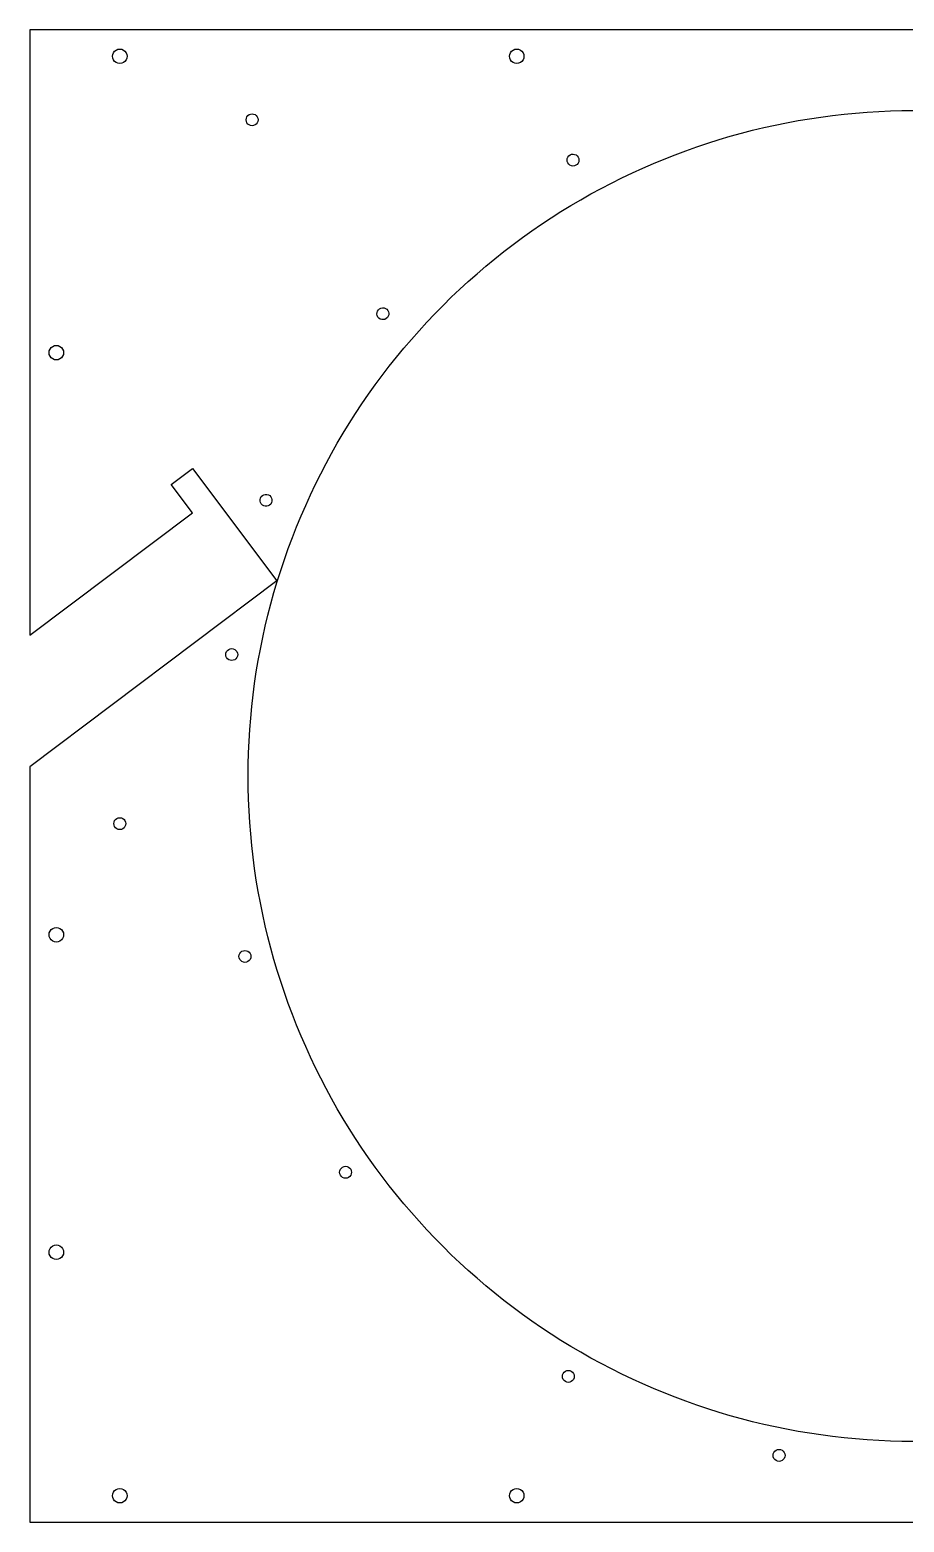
# Model space of a CAD drawing. Header units: metres. Extents: x -334 to 334, y -282 to 282.
# Drawn here: x -334 to -4, y -282 to 282 of the extents above; entities that cross this region are included whole.
import ezdxf

# ---------------------------------------------------------------- set-up
doc = ezdxf.new("R2010")
doc.units = ezdxf.units.M

msp = doc.modelspace()

# ---------------------------------------------------------------- linework, layer by layer
for p, q in [((334, 282), (-334, 282)), ((-334, 282), (-334, 53.2174)), ((-302.75, 272), (-302.656, 272.712)), ((-302.656, 271.288), (-302.75, 272)), ((-302.656, 272.712), (-302.382, 273.375)), ((-302.382, 270.625), (-302.656, 271.288)), ((-302.382, 273.375), (-301.945, 273.945)), ((-301.945, 273.945), (-301.375, 274.382)), ((-301.375, 274.382), (-300.712, 274.656)), ((-300.712, 274.656), (-300, 274.75)), ((-300, 274.75), (-299.288, 274.656)), ((-299.288, 274.656), (-298.625, 274.382)), ((-298.625, 274.382), (-298.055, 273.945)), ((-298.055, 273.945), (-297.618, 273.375)), ((-297.618, 273.375), (-297.344, 272.712)), ((-297.344, 271.288), (-297.618, 270.625)), ((-297.344, 272.712), (-297.25, 272)), ((-297.25, 272), (-297.344, 271.288)), ((-152.75, 272), (-152.656, 272.712)), ((-152.656, 271.288), (-152.75, 272)), ((-152.656, 272.712), (-152.382, 273.375)), ((-152.382, 270.625), (-152.656, 271.288)), ((-152.382, 273.375), (-151.945, 273.945)), ((-151.945, 273.945), (-151.375, 274.382)), ((-151.375, 274.382), (-150.712, 274.656)), ((-150.712, 274.656), (-150, 274.75)), ((-150, 274.75), (-149.288, 274.656)), ((-149.288, 274.656), (-148.625, 274.382)), ((-148.625, 274.382), (-148.055, 273.945)), ((-148.055, 273.945), (-147.618, 273.375)), ((-147.618, 273.375), (-147.344, 272.712)), ((-147.344, 271.288), (-147.618, 270.625)), ((-147.344, 272.712), (-147.25, 272)), ((-147.25, 272), (-147.344, 271.288)), ((-301.945, 270.055), (-302.382, 270.625)), ((-301.375, 269.618), (-301.945, 270.055)), ((-300.712, 269.344), (-301.375, 269.618)), ((-300, 269.25), (-300.712, 269.344)), ((-299.288, 269.344), (-300, 269.25)), ((-298.625, 269.618), (-299.288, 269.344)), ((-298.055, 270.055), (-298.625, 269.618)), ((-297.618, 270.625), (-298.055, 270.055)), ((-151.945, 270.055), (-152.382, 270.625)), ((-151.375, 269.618), (-151.945, 270.055)), ((-150.712, 269.344), (-151.375, 269.618)), ((-150, 269.25), (-150.712, 269.344)), ((-149.288, 269.344), (-150, 269.25)), ((-148.625, 269.618), (-149.288, 269.344)), ((-148.055, 270.055), (-148.625, 269.618)), ((-147.618, 270.625), (-148.055, 270.055)), ((-252.25, 248), (-252.173, 248.582)), ((-252.173, 248.582), (-251.949, 249.125)), ((-251.949, 249.125), (-251.591, 249.591)), ((-251.591, 249.591), (-251.125, 249.949)), ((-251.125, 249.949), (-250.582, 250.173)), ((-250.582, 250.173), (-250, 250.25)), ((-250, 250.25), (-249.418, 250.173)), ((-249.418, 250.173), (-248.875, 249.949)), ((-248.875, 249.949), (-248.409, 249.591)), ((-248.409, 249.591), (-248.051, 249.125)), ((-248.051, 249.125), (-247.827, 248.582)), ((-247.827, 248.582), (-247.75, 248)), ((-43.6725, 247.679), (-39.3433, 248.404)), ((-39.3433, 248.404), (-35.002, 249.052)), ((-35.002, 249.052), (-30.6501, 249.625)), ((-30.6501, 249.625), (-26.2889, 250.122)), ((-26.2889, 250.122), (-21.9197, 250.543)), ((-21.9197, 250.543), (-17.5437, 250.887)), ((-17.5437, 250.887), (-13.1625, 251.155)), ((-13.1625, 251.155), (-8.7772, 251.347)), ((-8.7772, 251.347), (-4.3893, 251.462)), ((-4.3893, 251.462), (0, 251.5)), ((-252.173, 247.418), (-252.25, 248)), ((-251.949, 246.875), (-252.173, 247.418)), ((-251.591, 246.409), (-251.949, 246.875)), ((-251.125, 246.051), (-251.591, 246.409)), ((-250.582, 245.827), (-251.125, 246.051)), ((-250, 245.75), (-250.582, 245.827)), ((-249.418, 245.827), (-250, 245.75)), ((-248.875, 246.051), (-249.418, 245.827)), ((-248.409, 246.409), (-248.875, 246.051)), ((-248.051, 246.875), (-248.409, 246.409)), ((-247.827, 247.418), (-248.051, 246.875)), ((-247.75, 248), (-247.827, 247.418)), ((-69.3228, 241.757), (-65.093, 242.93)), ((-65.093, 242.93), (-60.8434, 244.029)), ((-60.8434, 244.029), (-56.5752, 245.054)), ((-56.5752, 245.054), (-52.2898, 246.004)), ((-52.2898, 246.004), (-47.9884, 246.879)), ((-47.9884, 246.879), (-43.6725, 247.679)), ((-86.0181, 236.333), (-81.8804, 237.798)), ((-81.8804, 237.798), (-77.7178, 239.191)), ((-77.7178, 239.191), (-73.5315, 240.511)), ((-73.5315, 240.511), (-69.3228, 241.757)), ((-130.971, 232.822), (-130.883, 233.403)), ((-130.905, 232.239), (-130.971, 232.822)), ((-130.69, 231.692), (-130.905, 232.239)), ((-130.883, 233.403), (-130.649, 233.941)), ((-130.341, 231.219), (-130.69, 231.692)), ((-130.649, 233.941), (-130.283, 234.401)), ((-130.283, 234.401), (-129.81, 234.75)), ((-129.81, 234.75), (-129.263, 234.964)), ((-129.263, 234.964), (-128.68, 235.03)), ((-128.68, 235.03), (-128.099, 234.943)), ((-128.099, 234.943), (-127.56, 234.708)), ((-127.56, 234.708), (-127.101, 234.342)), ((-126.794, 231.62), (-127.16, 231.161)), ((-127.101, 234.342), (-126.752, 233.87)), ((-126.559, 232.158), (-126.794, 231.62)), ((-126.752, 233.87), (-126.537, 233.323)), ((-126.472, 232.739), (-126.559, 232.158)), ((-126.537, 233.323), (-126.472, 232.739)), ((-102.294, 229.757), (-98.2689, 231.507)), ((-98.2689, 231.507), (-94.2135, 233.187)), ((-94.2135, 233.187), (-90.1295, 234.795)), ((-90.1295, 234.795), (-86.0181, 236.333)), ((-129.882, 230.853), (-130.341, 231.219)), ((-129.344, 230.618), (-129.882, 230.853)), ((-128.763, 230.531), (-129.344, 230.618)), ((-128.179, 230.597), (-128.763, 230.531)), ((-127.632, 230.812), (-128.179, 230.597)), ((-127.16, 231.161), (-127.632, 230.812)), ((-114.179, 224.088), (-110.25, 226.047)), ((-110.25, 226.047), (-106.288, 227.936)), ((-106.288, 227.936), (-102.294, 229.757)), ((-125.75, 217.805), (-121.93, 219.967)), ((-121.93, 219.967), (-118.072, 222.061)), ((-118.072, 222.061), (-114.179, 224.088)), ((-133.275, 213.284), (-129.532, 215.578)), ((-129.532, 215.578), (-125.75, 217.805)), ((-140.637, 208.503), (-136.977, 210.926)), ((-136.977, 210.926), (-133.275, 213.284)), ((-151.356, 200.857), (-147.828, 203.468)), ((-147.828, 203.468), (-144.254, 206.017)), ((-144.254, 206.017), (-140.637, 208.503)), ((-158.274, 195.452), (-154.839, 198.185)), ((-154.839, 198.185), (-151.356, 200.857)), ((-164.999, 189.809), (-161.661, 192.66)), ((-161.661, 192.66), (-158.274, 195.452)), ((-171.523, 183.935), (-168.286, 186.901)), ((-168.286, 186.901), (-164.999, 189.809)), ((-177.837, 177.837), (-174.707, 180.914)), ((-174.707, 180.914), (-171.523, 183.935)), ((-202.819, 174.562), (-202.782, 175.149)), ((-202.782, 175.149), (-202.595, 175.705)), ((-202.595, 175.705), (-202.271, 176.195)), ((-202.271, 176.195), (-201.83, 176.584)), ((-201.83, 176.584), (-201.304, 176.845)), ((-201.304, 176.845), (-200.729, 176.962)), ((-200.729, 176.962), (-200.142, 176.925)), ((-200.142, 176.925), (-199.586, 176.738)), ((-199.586, 176.738), (-199.096, 176.414)), ((-199.096, 176.414), (-198.707, 175.973)), ((-198.707, 175.973), (-198.446, 175.447)), ((-198.446, 175.447), (-198.329, 174.872)), ((-198.329, 174.872), (-198.366, 174.285)), ((-180.914, 174.707), (-177.837, 177.837)), ((-202.702, 173.987), (-202.819, 174.562)), ((-202.441, 173.461), (-202.702, 173.987)), ((-202.052, 173.02), (-202.441, 173.461)), ((-201.562, 172.696), (-202.052, 173.02)), ((-201.006, 172.509), (-201.562, 172.696)), ((-200.419, 172.472), (-201.006, 172.509)), ((-199.844, 172.589), (-200.419, 172.472)), ((-199.318, 172.85), (-199.844, 172.589)), ((-198.877, 173.239), (-199.318, 172.85)), ((-198.553, 173.729), (-198.877, 173.239)), ((-198.366, 174.285), (-198.553, 173.729)), ((-186.901, 168.286), (-183.935, 171.523)), ((-183.935, 171.523), (-180.914, 174.707)), ((-192.66, 161.661), (-189.809, 164.999)), ((-189.809, 164.999), (-186.901, 168.286)), ((-326.75, 160), (-326.656, 160.712)), ((-326.656, 159.288), (-326.75, 160)), ((-326.656, 160.712), (-326.382, 161.375)), ((-326.382, 158.625), (-326.656, 159.288)), ((-326.382, 161.375), (-325.945, 161.945)), ((-325.945, 158.055), (-326.382, 158.625)), ((-325.945, 161.945), (-325.375, 162.382)), ((-325.375, 157.618), (-325.945, 158.055)), ((-325.375, 162.382), (-324.712, 162.656)), ((-324.712, 162.656), (-324, 162.75)), ((-324, 162.75), (-323.288, 162.656)), ((-323.288, 162.656), (-322.625, 162.382)), ((-322.625, 162.382), (-322.055, 161.945)), ((-322.055, 158.055), (-322.625, 157.618)), ((-322.055, 161.945), (-321.618, 161.375)), ((-321.618, 158.625), (-322.055, 158.055)), ((-321.618, 161.375), (-321.344, 160.712)), ((-321.344, 159.288), (-321.618, 158.625)), ((-321.344, 160.712), (-321.25, 160)), ((-321.25, 160), (-321.344, 159.288)), ((-198.185, 154.839), (-195.452, 158.274)), ((-195.452, 158.274), (-192.66, 161.661)), ((-324.712, 157.344), (-325.375, 157.618)), ((-324, 157.25), (-324.712, 157.344)), ((-323.288, 157.344), (-324, 157.25)), ((-322.625, 157.618), (-323.288, 157.344)), ((-200.857, 151.356), (-198.185, 154.839)), ((-206.017, 144.254), (-203.468, 147.828)), ((-203.468, 147.828), (-200.857, 151.356)), ((-208.503, 140.637), (-206.017, 144.254)), ((-213.284, 133.275), (-210.926, 136.977)), ((-210.926, 136.977), (-208.503, 140.637)), ((-215.578, 129.532), (-213.284, 133.275)), ((-219.967, 121.93), (-217.805, 125.75)), ((-217.805, 125.75), (-215.578, 129.532)), ((-222.061, 118.072), (-219.967, 121.93)), ((-280.559, 110.212), (-272.566, 116.222)), ((-272.566, 116.222), (-240.608, 73.7209)), ((-226.047, 110.25), (-224.088, 114.179)), ((-224.088, 114.179), (-222.061, 118.072)), ((-272.485, 99.4739), (-280.559, 110.212)), ((-227.936, 106.288), (-226.047, 110.25)), ((-246.981, 103.913), (-246.976, 104.5)), ((-246.835, 103.344), (-246.981, 103.913)), ((-246.976, 104.5), (-246.818, 105.066)), ((-246.546, 102.833), (-246.835, 103.344)), ((-246.818, 105.066), (-246.519, 105.572)), ((-246.135, 102.413), (-246.546, 102.833)), ((-246.519, 105.572), (-246.1, 105.983)), ((-245.629, 102.115), (-246.135, 102.413)), ((-246.1, 105.983), (-245.589, 106.272)), ((-245.063, 101.957), (-245.629, 102.115)), ((-245.589, 106.272), (-245.02, 106.419)), ((-244.476, 101.952), (-245.063, 101.957)), ((-245.02, 106.419), (-244.432, 106.413)), ((-243.907, 102.098), (-244.476, 101.952)), ((-244.432, 106.413), (-243.867, 106.255)), ((-243.396, 102.387), (-243.907, 102.098)), ((-243.867, 106.255), (-243.361, 105.957)), ((-242.976, 102.798), (-243.396, 102.387)), ((-243.361, 105.957), (-242.949, 105.537)), ((-242.678, 103.304), (-242.976, 102.798)), ((-242.949, 105.537), (-242.661, 105.026)), ((-242.52, 103.87), (-242.678, 103.304)), ((-242.661, 105.026), (-242.514, 104.457)), ((-242.514, 104.457), (-242.52, 103.87)), ((-231.507, 98.2689), (-229.757, 102.294)), ((-229.757, 102.294), (-227.936, 106.288)), ((-334, 53.2174), (-272.485, 99.4739)), ((-233.187, 94.2135), (-231.507, 98.2689)), ((-234.795, 90.1295), (-233.187, 94.2135)), ((-237.798, 81.8804), (-236.333, 86.0181)), ((-236.333, 86.0181), (-234.795, 90.1295)), ((-239.191, 77.7178), (-237.798, 81.8804)), ((-240.608, 73.7209), (-334, 3.4947)), ((-241.757, 69.3228), (-240.511, 73.5315)), ((-240.511, 73.5315), (-239.191, 77.7178)), ((-242.93, 65.093), (-241.757, 69.3228)), ((-244.029, 60.8434), (-242.93, 65.093)), ((-246.004, 52.2898), (-245.054, 56.5752)), ((-245.054, 56.5752), (-244.029, 60.8434)), ((-246.879, 47.9884), (-246.004, 52.2898)), ((-259.944, 45.9022), (-259.867, 46.4846)), ((-259.867, 45.3199), (-259.944, 45.9022)), ((-259.867, 46.4846), (-259.642, 47.0272)), ((-259.642, 44.7772), (-259.867, 45.3199)), ((-259.642, 47.0272), (-259.285, 47.4932)), ((-259.285, 47.4932), (-258.819, 47.8508)), ((-258.819, 47.8508), (-258.276, 48.0756)), ((-258.276, 48.0756), (-257.694, 48.1522)), ((-257.694, 48.1522), (-257.111, 48.0756)), ((-257.111, 48.0756), (-256.569, 47.8508)), ((-256.569, 47.8508), (-256.103, 47.4932)), ((-256.103, 47.4932), (-255.745, 47.0272)), ((-255.745, 47.0272), (-255.52, 46.4846)), ((-255.52, 45.3199), (-255.745, 44.7772)), ((-255.52, 46.4846), (-255.444, 45.9022)), ((-255.444, 45.9022), (-255.52, 45.3199)), ((-247.679, 43.6725), (-246.879, 47.9884)), ((-259.285, 44.3112), (-259.642, 44.7772)), ((-258.819, 43.9537), (-259.285, 44.3112)), ((-258.276, 43.7289), (-258.819, 43.9537)), ((-257.694, 43.6522), (-258.276, 43.7289)), ((-257.111, 43.7289), (-257.694, 43.6522)), ((-256.569, 43.9537), (-257.111, 43.7289)), ((-256.103, 44.3112), (-256.569, 43.9537)), ((-255.745, 44.7772), (-256.103, 44.3112)), ((-248.404, 39.3433), (-247.679, 43.6725)), ((-249.625, 30.6501), (-249.052, 35.002)), ((-249.052, 35.002), (-248.404, 39.3433)), ((-250.122, 26.2889), (-249.625, 30.6501)), ((-250.543, 21.9197), (-250.122, 26.2889)), ((-251.155, 13.1625), (-250.887, 17.5437)), ((-250.887, 17.5437), (-250.543, 21.9197)), ((-251.347, 8.7772), (-251.155, 13.1625)), ((-251.462, 4.3893), (-251.347, 8.7772)), ((-334, 3.4947), (-334, -282)), ((-251.5, 0), (-251.462, 4.3893)), ((-251.462, -4.3893), (-251.5, 0)), ((-251.347, -8.7772), (-251.462, -4.3893)), ((-251.155, -13.1625), (-251.347, -8.7772)), ((-302.173, -17.4176), (-301.949, -16.875)), ((-301.949, -16.875), (-301.591, -16.409)), ((-301.591, -16.409), (-301.125, -16.0514)), ((-301.125, -16.0514), (-300.582, -15.8267)), ((-300.582, -15.8267), (-300, -15.75)), ((-300, -15.75), (-299.418, -15.8267)), ((-299.418, -15.8267), (-298.875, -16.0514)), ((-298.875, -16.0514), (-298.409, -16.409)), ((-298.409, -16.409), (-298.051, -16.875)), ((-298.051, -16.875), (-297.827, -17.4176)), ((-250.887, -17.5437), (-251.155, -13.1625)), ((-302.25, -18), (-302.173, -17.4176)), ((-302.173, -18.5823), (-302.25, -18)), ((-301.949, -19.125), (-302.173, -18.5823)), ((-301.591, -19.591), (-301.949, -19.125)), ((-301.125, -19.9485), (-301.591, -19.591)), ((-300.582, -20.1733), (-301.125, -19.9485)), ((-300, -20.25), (-300.582, -20.1733)), ((-299.418, -20.1733), (-300, -20.25)), ((-298.875, -19.9485), (-299.418, -20.1733)), ((-298.409, -19.591), (-298.875, -19.9485)), ((-298.051, -19.125), (-298.409, -19.591)), ((-297.827, -18.5823), (-298.051, -19.125)), ((-297.827, -17.4176), (-297.75, -18)), ((-297.75, -18), (-297.827, -18.5823)), ((-250.543, -21.9197), (-250.887, -17.5437)), ((-250.122, -26.2889), (-250.543, -21.9197)), ((-249.625, -30.6501), (-250.122, -26.2889)), ((-249.052, -35.002), (-249.625, -30.6501)), ((-248.404, -39.3433), (-249.052, -35.002)), ((-247.679, -43.6725), (-248.404, -39.3433)), ((-246.879, -47.9884), (-247.679, -43.6725)), ((-246.004, -52.2898), (-246.879, -47.9884)), ((-245.054, -56.5752), (-246.004, -52.2898)), ((-326.75, -60), (-326.656, -59.2882)), ((-326.656, -60.7117), (-326.75, -60)), ((-326.656, -59.2882), (-326.382, -58.625)), ((-326.382, -61.375), (-326.656, -60.7117)), ((-326.382, -58.625), (-325.945, -58.0555)), ((-325.945, -61.9445), (-326.382, -61.375)), ((-325.945, -58.0555), (-325.375, -57.6184)), ((-325.375, -62.3816), (-325.945, -61.9445)), ((-325.375, -57.6184), (-324.712, -57.3437)), ((-324.712, -57.3437), (-324, -57.25)), ((-324, -57.25), (-323.288, -57.3437)), ((-323.288, -57.3437), (-322.625, -57.6184)), ((-322.625, -57.6184), (-322.055, -58.0555)), ((-322.055, -61.9445), (-322.625, -62.3816)), ((-322.055, -58.0555), (-321.618, -58.625)), ((-321.618, -61.375), (-322.055, -61.9445)), ((-321.618, -58.625), (-321.344, -59.2882)), ((-321.344, -60.7117), (-321.618, -61.375)), ((-321.344, -59.2882), (-321.25, -60)), ((-321.25, -60), (-321.344, -60.7117)), ((-244.029, -60.8434), (-245.054, -56.5752)), ((-242.93, -65.093), (-244.029, -60.8434)), ((-324.712, -62.6563), (-325.375, -62.3816)), ((-324, -62.75), (-324.712, -62.6563)), ((-323.288, -62.6563), (-324, -62.75)), ((-322.625, -62.3816), (-323.288, -62.6563)), ((-254.962, -68.187), (-254.886, -67.6047)), ((-254.886, -67.6047), (-254.661, -67.062)), ((-254.661, -67.062), (-254.303, -66.5961)), ((-254.303, -66.5961), (-253.837, -66.2385)), ((-253.837, -66.2385), (-253.295, -66.0137)), ((-253.295, -66.0137), (-252.712, -65.937)), ((-252.712, -65.937), (-252.13, -66.0137)), ((-252.13, -66.0137), (-251.587, -66.2385)), ((-251.587, -66.2385), (-251.121, -66.5961)), ((-251.121, -66.5961), (-250.764, -67.062)), ((-250.764, -67.062), (-250.539, -67.6047)), ((-250.539, -67.6047), (-250.462, -68.187)), ((-241.757, -69.3228), (-242.93, -65.093)), ((-254.886, -68.7694), (-254.962, -68.187)), ((-254.661, -69.312), (-254.886, -68.7694)), ((-254.303, -69.778), (-254.661, -69.312)), ((-253.837, -70.1356), (-254.303, -69.778)), ((-253.295, -70.3604), (-253.837, -70.1356)), ((-252.712, -70.437), (-253.295, -70.3604)), ((-252.13, -70.3604), (-252.712, -70.437)), ((-251.587, -70.1356), (-252.13, -70.3604)), ((-251.121, -69.778), (-251.587, -70.1356)), ((-250.764, -69.312), (-251.121, -69.778)), ((-250.539, -68.7694), (-250.764, -69.312)), ((-250.462, -68.187), (-250.539, -68.7694)), ((-240.511, -73.5315), (-241.757, -69.3228)), ((-239.191, -77.7178), (-240.511, -73.5315)), ((-237.798, -81.8804), (-239.191, -77.7178)), ((-236.333, -86.0181), (-237.798, -81.8804)), ((-234.795, -90.1295), (-236.333, -86.0181)), ((-233.187, -94.2135), (-234.795, -90.1295)), ((-231.507, -98.2689), (-233.187, -94.2135)), ((-229.757, -102.294), (-231.507, -98.2689)), ((-227.936, -106.288), (-229.757, -102.294)), ((-226.047, -110.25), (-227.936, -106.288)), ((-224.088, -114.179), (-226.047, -110.25)), ((-222.061, -118.072), (-224.088, -114.179)), ((-219.967, -121.93), (-222.061, -118.072)), ((-217.805, -125.75), (-219.967, -121.93)), ((-215.578, -129.532), (-217.805, -125.75)), ((-213.284, -133.275), (-215.578, -129.532)), ((-210.926, -136.977), (-213.284, -133.275)), ((-208.503, -140.637), (-210.926, -136.977)), ((-206.017, -144.254), (-208.503, -140.637)), ((-203.468, -147.828), (-206.017, -144.254)), ((-216.925, -149.759), (-216.848, -149.177)), ((-216.848, -150.342), (-216.925, -149.759)), ((-216.848, -149.177), (-216.623, -148.634)), ((-216.623, -150.884), (-216.848, -150.342)), ((-216.623, -148.634), (-216.266, -148.168)), ((-216.266, -151.35), (-216.623, -150.884)), ((-216.266, -148.168), (-215.8, -147.811)), ((-215.8, -151.708), (-216.266, -151.35)), ((-215.8, -147.811), (-215.257, -147.586)), ((-215.257, -151.933), (-215.8, -151.708)), ((-215.257, -147.586), (-214.675, -147.509)), ((-214.675, -152.009), (-215.257, -151.933)), ((-214.675, -147.509), (-214.092, -147.586)), ((-214.092, -151.933), (-214.675, -152.009)), ((-214.092, -147.586), (-213.55, -147.811)), ((-213.55, -151.708), (-214.092, -151.933)), ((-213.55, -147.811), (-213.084, -148.168)), ((-213.084, -151.35), (-213.55, -151.708)), ((-213.084, -148.168), (-212.726, -148.634)), ((-212.726, -150.884), (-213.084, -151.35)), ((-212.726, -148.634), (-212.501, -149.177)), ((-212.501, -150.342), (-212.726, -150.884)), ((-212.501, -149.177), (-212.425, -149.759)), ((-212.425, -149.759), (-212.501, -150.342)), ((-200.857, -151.356), (-203.468, -147.828)), ((-198.185, -154.839), (-200.857, -151.356)), ((-195.452, -158.274), (-198.185, -154.839)), ((-192.66, -161.661), (-195.452, -158.274)), ((-189.809, -164.999), (-192.66, -161.661)), ((-186.901, -168.286), (-189.809, -164.999)), ((-183.935, -171.523), (-186.901, -168.286)), ((-180.914, -174.707), (-183.935, -171.523)), ((-177.837, -177.837), (-180.914, -174.707)), ((-326.75, -180), (-326.656, -179.288)), ((-326.656, -180.712), (-326.75, -180)), ((-326.656, -179.288), (-326.382, -178.625)), ((-326.382, -178.625), (-325.945, -178.055)), ((-325.945, -178.055), (-325.375, -177.618)), ((-325.375, -177.618), (-324.712, -177.344)), ((-324.712, -177.344), (-324, -177.25)), ((-324, -177.25), (-323.288, -177.344)), ((-323.288, -177.344), (-322.625, -177.618)), ((-322.625, -177.618), (-322.055, -178.055)), ((-322.055, -178.055), (-321.618, -178.625)), ((-321.618, -178.625), (-321.344, -179.288)), ((-321.344, -179.288), (-321.25, -180)), ((-321.25, -180), (-321.344, -180.712)), ((-174.707, -180.914), (-177.837, -177.837)), ((-326.382, -181.375), (-326.656, -180.712)), ((-325.945, -181.945), (-326.382, -181.375)), ((-325.375, -182.382), (-325.945, -181.945)), ((-324.712, -182.656), (-325.375, -182.382)), ((-324, -182.75), (-324.712, -182.656)), ((-323.288, -182.656), (-324, -182.75)), ((-322.625, -182.382), (-323.288, -182.656)), ((-322.055, -181.945), (-322.625, -182.382)), ((-321.618, -181.375), (-322.055, -181.945)), ((-321.344, -180.712), (-321.618, -181.375)), ((-171.523, -183.935), (-174.707, -180.914)), ((-168.286, -186.901), (-171.523, -183.935)), ((-164.999, -189.809), (-168.286, -186.901)), ((-161.661, -192.66), (-164.999, -189.809)), ((-158.274, -195.452), (-161.661, -192.66)), ((-154.839, -198.185), (-158.274, -195.452)), ((-151.356, -200.857), (-154.839, -198.185)), ((-147.828, -203.468), (-151.356, -200.857)), ((-144.254, -206.017), (-147.828, -203.468)), ((-140.637, -208.503), (-144.254, -206.017)), ((-136.977, -210.926), (-140.637, -208.503)), ((-133.275, -213.284), (-136.977, -210.926)), ((-129.532, -215.578), (-133.275, -213.284)), ((-125.75, -217.805), (-129.532, -215.578)), ((-121.93, -219.967), (-125.75, -217.805)), ((-132.428, -225.785), (-132.07, -225.319)), ((-132.07, -225.319), (-131.604, -224.962)), ((-131.604, -224.962), (-131.062, -224.737)), ((-131.062, -224.737), (-130.479, -224.66)), ((-130.479, -224.66), (-129.897, -224.737)), ((-129.897, -224.737), (-129.354, -224.962)), ((-129.354, -224.962), (-128.888, -225.319)), ((-128.888, -225.319), (-128.531, -225.785)), ((-118.072, -222.061), (-121.93, -219.967)), ((-114.179, -224.088), (-118.072, -222.061)), ((-110.25, -226.047), (-114.179, -224.088)), ((-132.729, -226.91), (-132.652, -226.328)), ((-132.652, -227.493), (-132.729, -226.91)), ((-132.652, -226.328), (-132.428, -225.785)), ((-132.428, -228.035), (-132.652, -227.493)), ((-132.07, -228.501), (-132.428, -228.035)), ((-131.604, -228.859), (-132.07, -228.501)), ((-131.062, -229.084), (-131.604, -228.859)), ((-130.479, -229.16), (-131.062, -229.084)), ((-129.897, -229.084), (-130.479, -229.16)), ((-129.354, -228.859), (-129.897, -229.084)), ((-128.888, -228.501), (-129.354, -228.859)), ((-128.531, -228.035), (-128.888, -228.501)), ((-128.531, -225.785), (-128.306, -226.328)), ((-128.306, -227.493), (-128.531, -228.035)), ((-128.306, -226.328), (-128.229, -226.91)), ((-128.229, -226.91), (-128.306, -227.493)), ((-106.288, -227.936), (-110.25, -226.047)), ((-102.294, -229.757), (-106.288, -227.936)), ((-98.2689, -231.507), (-102.294, -229.757)), ((-94.2135, -233.187), (-98.2689, -231.507)), ((-90.1295, -234.795), (-94.2135, -233.187)), ((-86.0181, -236.333), (-90.1295, -234.795)), ((-81.8804, -237.798), (-86.0181, -236.333)), ((-77.7178, -239.191), (-81.8804, -237.798)), ((-73.5315, -240.511), (-77.7178, -239.191)), ((-69.3228, -241.757), (-73.5315, -240.511)), ((-65.093, -242.93), (-69.3228, -241.757)), ((-60.8434, -244.029), (-65.093, -242.93)), ((-56.5752, -245.054), (-60.8434, -244.029)), ((-52.2898, -246.004), (-56.5752, -245.054)), ((-47.9884, -246.879), (-52.2898, -246.004)), ((-43.6725, -247.679), (-47.9884, -246.879)), ((-39.3433, -248.404), (-43.6725, -247.679)), ((-35.002, -249.052), (-39.3433, -248.404)), ((-30.6501, -249.625), (-35.002, -249.052)), ((-26.2889, -250.122), (-30.6501, -249.625)), ((-21.9197, -250.543), (-26.2889, -250.122)), ((-17.5437, -250.887), (-21.9197, -250.543)), ((-13.1625, -251.155), (-17.5437, -250.887)), ((-8.7772, -251.347), (-13.1625, -251.155)), ((-4.3893, -251.462), (-8.7772, -251.347)), ((0, -251.5), (-4.3893, -251.462)), ((-53.0908, -256.765), (-53.0142, -256.183)), ((-53.0142, -257.347), (-53.0908, -256.765)), ((-53.0142, -256.183), (-52.7894, -255.64)), ((-52.7894, -257.89), (-53.0142, -257.347)), ((-52.7894, -255.64), (-52.4318, -255.174)), ((-52.4318, -258.356), (-52.7894, -257.89)), ((-52.4318, -255.174), (-51.9658, -254.816)), ((-51.9658, -258.714), (-52.4318, -258.356)), ((-51.9658, -254.816), (-51.4232, -254.592)), ((-51.4232, -258.938), (-51.9658, -258.714)), ((-51.4232, -254.592), (-50.8408, -254.515)), ((-50.8408, -259.015), (-51.4232, -258.938)), ((-50.8408, -254.515), (-50.2585, -254.592)), ((-50.2585, -258.938), (-50.8408, -259.015)), ((-50.2585, -254.592), (-49.7158, -254.816)), ((-49.7158, -258.714), (-50.2585, -258.938)), ((-49.7158, -254.816), (-49.2498, -255.174)), ((-49.2498, -258.356), (-49.7158, -258.714)), ((-49.2498, -255.174), (-48.8923, -255.64)), ((-48.8923, -257.89), (-49.2498, -258.356)), ((-48.8923, -255.64), (-48.6675, -256.183)), ((-48.6675, -257.347), (-48.8923, -257.89)), ((-48.6675, -256.183), (-48.5908, -256.765)), ((-48.5908, -256.765), (-48.6675, -257.347)), ((-302.656, -271.288), (-302.382, -270.625)), ((-302.382, -270.625), (-301.945, -270.055)), ((-301.945, -270.055), (-301.375, -269.618)), ((-301.375, -269.618), (-300.712, -269.344)), ((-300.712, -269.344), (-300, -269.25)), ((-300, -269.25), (-299.288, -269.344)), ((-299.288, -269.344), (-298.625, -269.618)), ((-298.625, -269.618), (-298.055, -270.055)), ((-298.055, -270.055), (-297.618, -270.625)), ((-297.618, -270.625), (-297.344, -271.288)), ((-152.656, -271.288), (-152.382, -270.625)), ((-152.382, -270.625), (-151.945, -270.055)), ((-151.945, -270.055), (-151.375, -269.618)), ((-151.375, -269.618), (-150.712, -269.344)), ((-150.712, -269.344), (-150, -269.25)), ((-150, -269.25), (-149.288, -269.344)), ((-149.288, -269.344), (-148.625, -269.618)), ((-148.625, -269.618), (-148.055, -270.055)), ((-148.055, -270.055), (-147.618, -270.625)), ((-147.618, -270.625), (-147.344, -271.288)), ((-302.75, -272), (-302.656, -271.288)), ((-302.656, -272.712), (-302.75, -272)), ((-302.382, -273.375), (-302.656, -272.712)), ((-301.945, -273.945), (-302.382, -273.375)), ((-301.375, -274.382), (-301.945, -273.945)), ((-300.712, -274.656), (-301.375, -274.382)), ((-300, -274.75), (-300.712, -274.656)), ((-299.288, -274.656), (-300, -274.75)), ((-298.625, -274.382), (-299.288, -274.656)), ((-298.055, -273.945), (-298.625, -274.382)), ((-297.618, -273.375), (-298.055, -273.945)), ((-297.344, -272.712), (-297.618, -273.375)), ((-297.344, -271.288), (-297.25, -272)), ((-297.25, -272), (-297.344, -272.712)), ((-152.75, -272), (-152.656, -271.288)), ((-152.656, -272.712), (-152.75, -272)), ((-152.382, -273.375), (-152.656, -272.712)), ((-151.945, -273.945), (-152.382, -273.375)), ((-151.375, -274.382), (-151.945, -273.945)), ((-150.712, -274.656), (-151.375, -274.382)), ((-150, -274.75), (-150.712, -274.656)), ((-149.288, -274.656), (-150, -274.75)), ((-148.625, -274.382), (-149.288, -274.656)), ((-148.055, -273.945), (-148.625, -274.382)), ((-147.618, -273.375), (-148.055, -273.945)), ((-147.344, -272.712), (-147.618, -273.375)), ((-147.344, -271.288), (-147.25, -272)), ((-147.25, -272), (-147.344, -272.712)), ((-334, -282), (334, -282))]:
    msp.add_line(p, q)

doc.saveas('drawing.dxf')
